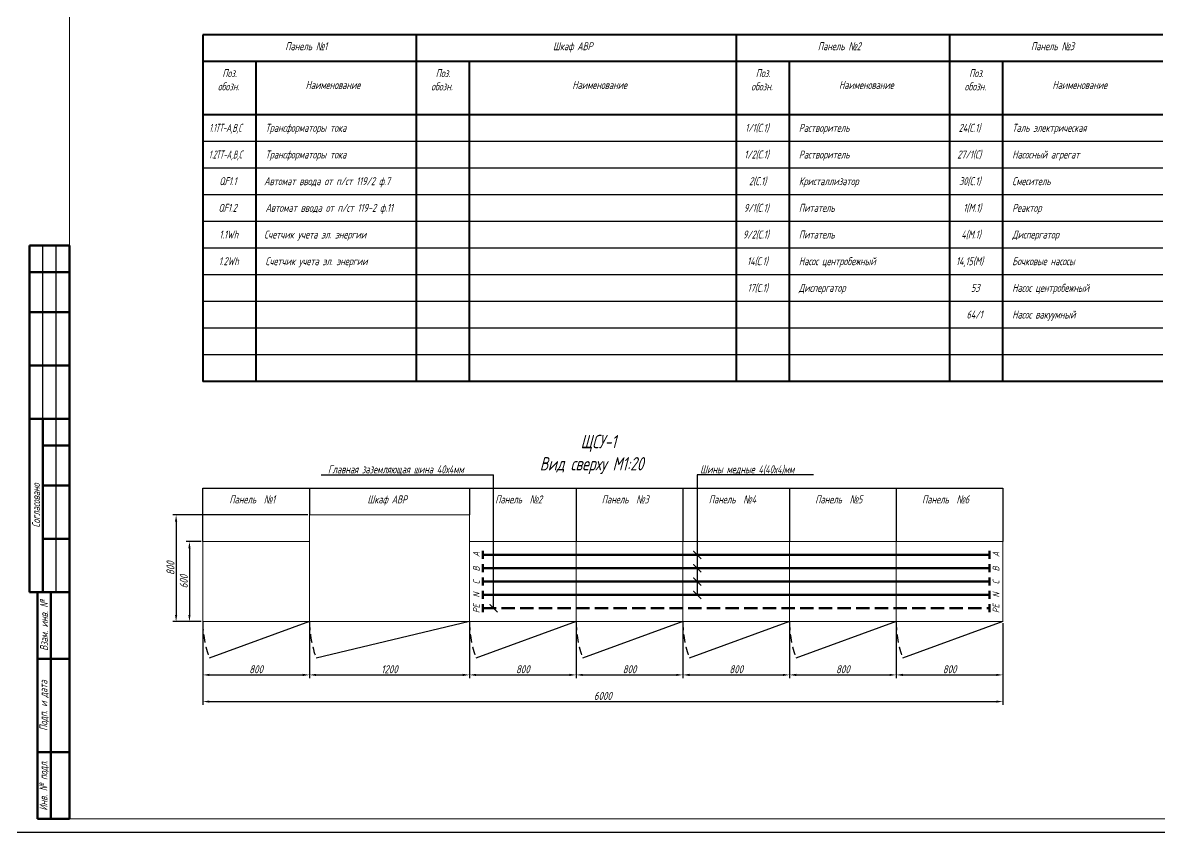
# Model space of a CAD drawing. Header units: millimetres. Extents: x -14296 to 10264, y -13087 to -5602.
# Drawn here: x -8185.2 to -7759.1, y -13086.7 to -12783.2 of the extents above; entities that cross this region are included whole.
import ezdxf

# ---------------------------------------------------------------- set-up
doc = ezdxf.new("R2010")
doc.units = ezdxf.units.MM
doc.linetypes.add('DASHED2', pattern=[9.525, 6.35, -3.175])
doc.linetypes.add('gost5', pattern=[7, 5, -2, 0])
doc.layers.get('Defpoints').update_dxf_attribs({"color": 33})
for name, color, linetype, lineweight in [('КаБель силовой (Вновь)', 1, 'Continuous', 15), ('Линия выноска', 137, 'Continuous', 25), ('Размерная', 4, 'Continuous', 25), ('Рамка толстая', 7, 'Continuous', 15), ('Рамка тонкая', 5, 'Continuous', 25), ('ТаБлица', 253, 'Continuous', 15), ('Текст', 7, 'Continuous', 20), ('Штампы', 252, 'Continuous', 25), ('Щиты пульты (Вновь)', 5, 'Continuous', 15)]:
    doc.layers.add(name, color=color, linetype=linetype, lineweight=lineweight)
doc.styles.add('gost shx', font='gost.shx', dxfattribs={"oblique": 15})
doc.styles.add('Simplex', font='simplex.shx', dxfattribs={"width": 0.7, "oblique": 15})
doc.dimstyles.new('ISO-25', dxfattribs={"dimtxt": 3, "dimasz": 2.5, "dimexe": 1.25, "dimexo": 0.625, "dimtad": 1, "dimtxsty": 'gost shx', "dimcen": 2.5, "dimclrt": 2, "dimadec": 0, "dimazin": 0, "dimtfac": 1, "dimtmove": 0, "dimatfit": 3, "dimfxl": 1, "dimarcsym": 0})

# ---------------------------------------------------------------- blocks, each defined once
blk = doc.blocks.new('A$C551E481E')
at = {"layer": 'Рамка толстая'}
for p, q in [((20, 589), (20, 5)), ((20, 5), (836, 5))]:
    blk.add_line(p, q, dxfattribs=at)
at = {"layer": 'Рамка тонкая'}
blk.add_line((0, 0), (841, 0), dxfattribs=at)
blk = doc.blocks.new('*D1083')
at = {"layer": 'Defpoints', "color": 0, "lineweight": 15, "transparency": 16777216}
for p in [(-8117.72, -12977.74), (-8122.71, -13007.74), (-8117.72, -13007.74)]:
    blk.add_point(p, dxfattribs=at)
at = {"layer": 'Размерная', "color": 0, "lineweight": -2, "transparency": 16777216}
for p, q in [((-8118.34, -12977.74), (-8123.96, -12977.74)), ((-8122.71, -12980.24), (-8122.71, -13005.24)), ((-8118.34, -13007.74), (-8123.96, -13007.74))]:
    blk.add_line(p, q, dxfattribs=at)
at = {"layer": 'Размерная', "color": 0, "lineweight": 15, "transparency": 16777216}
for points in [[(-8123.13, -12980.24), (-8122.29, -12980.24), (-8122.71, -12977.74)], [(-8123.13, -13005.24), (-8122.29, -13005.24), (-8122.71, -13007.74)]]:
    blk.add_solid(points, dxfattribs=at)
at = {"layer": 'Размерная', "color": 2, "lineweight": 18, "transparency": 16777216, "insert": (-8124.83, -12992.74), "char_height": 3, "attachment_point": 5, "rotation": 90, "style": 'gost shx'}
blk.add_mtext('600', dxfattribs=at)
blk = doc.blocks.new('*D1084')
at = {"layer": 'Defpoints', "color": 0, "lineweight": 15, "transparency": 16777216}
for p in [(-8117.72, -13007.74), (-8077.72, -13007.74), (-8077.72, -13027.74)]:
    blk.add_point(p, dxfattribs=at)
at = {"layer": 'Размерная', "color": 0, "lineweight": -2, "transparency": 16777216}
for p, q in [((-8117.72, -13008.37), (-8117.72, -13028.99)), ((-8077.72, -13008.37), (-8077.72, -13028.99)), ((-8115.22, -13027.74), (-8080.22, -13027.74))]:
    blk.add_line(p, q, dxfattribs=at)
at = {"layer": 'Размерная', "color": 0, "lineweight": 15, "transparency": 16777216}
for points in [[(-8115.22, -13027.32), (-8115.22, -13028.16), (-8117.72, -13027.74)], [(-8080.22, -13027.32), (-8080.22, -13028.16), (-8077.72, -13027.74)]]:
    blk.add_solid(points, dxfattribs=at)
at = {"layer": 'Размерная', "color": 2, "lineweight": 18, "transparency": 16777216, "insert": (-8097.72, -13025.62), "char_height": 3, "attachment_point": 5, "style": 'gost shx'}
blk.add_mtext('800', dxfattribs=at)
blk = doc.blocks.new('*D942')
at = {"layer": 'Defpoints', "color": 0, "lineweight": 15, "transparency": 16777216}
for p in [(-8077.72, -13007.74), (-8017.72, -13007.74), (-8017.72, -13027.74)]:
    blk.add_point(p, dxfattribs=at)
at = {"layer": 'Размерная', "color": 0, "lineweight": -2, "transparency": 16777216}
for p, q in [((-8077.72, -13008.37), (-8077.72, -13028.99)), ((-8017.72, -13008.37), (-8017.72, -13028.99)), ((-8075.22, -13027.74), (-8020.22, -13027.74))]:
    blk.add_line(p, q, dxfattribs=at)
at = {"layer": 'Размерная', "color": 0, "lineweight": 15, "transparency": 16777216}
for points in [[(-8075.22, -13027.32), (-8075.22, -13028.16), (-8077.72, -13027.74)], [(-8020.22, -13027.32), (-8020.22, -13028.16), (-8017.72, -13027.74)]]:
    blk.add_solid(points, dxfattribs=at)
at = {"layer": 'Размерная', "color": 2, "lineweight": 18, "transparency": 16777216, "insert": (-8047.72, -13025.62), "char_height": 3, "attachment_point": 5, "style": 'gost shx'}
blk.add_mtext('1200', dxfattribs=at)
blk = doc.blocks.new('*D943')
at = {"layer": 'Defpoints', "color": 0, "lineweight": 15, "transparency": 16777216}
for p in [(-8077.72, -12967.74), (-8127.71, -13007.74), (-8122.72, -13007.74)]:
    blk.add_point(p, dxfattribs=at)
at = {"layer": 'Размерная', "color": 0, "lineweight": -2, "transparency": 16777216}
for p, q in [((-8078.34, -12967.74), (-8128.96, -12967.74)), ((-8127.71, -12970.24), (-8127.71, -13005.24)), ((-8123.34, -13007.74), (-8128.96, -13007.74))]:
    blk.add_line(p, q, dxfattribs=at)
at = {"layer": 'Размерная', "color": 0, "lineweight": 15, "transparency": 16777216}
for points in [[(-8128.13, -12970.24), (-8127.29, -12970.24), (-8127.71, -12967.74)], [(-8128.13, -13005.24), (-8127.29, -13005.24), (-8127.71, -13007.74)]]:
    blk.add_solid(points, dxfattribs=at)
at = {"layer": 'Размерная', "color": 2, "lineweight": 18, "transparency": 16777216, "insert": (-8129.83, -12987.74), "char_height": 3, "attachment_point": 5, "rotation": 90, "style": 'gost shx'}
blk.add_mtext('800', dxfattribs=at)
blk = doc.blocks.new('*D944')
at = {"layer": 'Defpoints', "color": 0, "lineweight": 15, "transparency": 16777216}
for p in [(-8117.72, -13007.74), (-7817.72, -13007.74), (-7817.72, -13037.74)]:
    blk.add_point(p, dxfattribs=at)
at = {"layer": 'Размерная', "color": 0, "lineweight": -2, "transparency": 16777216}
for p, q in [((-8117.72, -13008.37), (-8117.72, -13038.99)), ((-7817.72, -13008.37), (-7817.72, -13038.99)), ((-8115.22, -13037.74), (-7820.22, -13037.74))]:
    blk.add_line(p, q, dxfattribs=at)
at = {"layer": 'Размерная', "color": 0, "lineweight": 15, "transparency": 16777216}
for points in [[(-8115.22, -13037.32), (-8115.22, -13038.16), (-8117.72, -13037.74)], [(-7820.22, -13037.32), (-7820.22, -13038.16), (-7817.72, -13037.74)]]:
    blk.add_solid(points, dxfattribs=at)
at = {"layer": 'Размерная', "color": 2, "lineweight": 18, "transparency": 16777216, "insert": (-7967.72, -13035.62), "char_height": 3, "attachment_point": 5, "style": 'gost shx'}
blk.add_mtext('6000', dxfattribs=at)
blk = doc.blocks.new('*D945')
at = {"layer": 'Defpoints', "color": 0, "lineweight": 15, "transparency": 16777216}
for p in [(-8017.72, -13007.74), (-7977.72, -13007.74), (-7977.72, -13027.74)]:
    blk.add_point(p, dxfattribs=at)
at = {"layer": 'Размерная', "color": 0, "lineweight": -2, "transparency": 16777216}
for p, q in [((-8017.72, -13008.37), (-8017.72, -13028.99)), ((-7977.72, -13008.37), (-7977.72, -13028.99)), ((-8015.22, -13027.74), (-7980.22, -13027.74))]:
    blk.add_line(p, q, dxfattribs=at)
at = {"layer": 'Размерная', "color": 0, "lineweight": 15, "transparency": 16777216}
for points in [[(-8015.22, -13027.32), (-8015.22, -13028.16), (-8017.72, -13027.74)], [(-7980.22, -13027.32), (-7980.22, -13028.16), (-7977.72, -13027.74)]]:
    blk.add_solid(points, dxfattribs=at)
at = {"layer": 'Размерная', "color": 2, "lineweight": 18, "transparency": 16777216, "insert": (-7997.72, -13025.62), "char_height": 3, "attachment_point": 5, "style": 'gost shx'}
blk.add_mtext('800', dxfattribs=at)
blk = doc.blocks.new('*D946')
at = {"layer": 'Defpoints', "color": 0, "lineweight": 15, "transparency": 16777216}
for p in [(-7977.72, -13007.74), (-7937.72, -13007.74), (-7937.72, -13027.74)]:
    blk.add_point(p, dxfattribs=at)
at = {"layer": 'Размерная', "color": 0, "lineweight": -2, "transparency": 16777216}
for p, q in [((-7977.72, -13008.37), (-7977.72, -13028.99)), ((-7937.72, -13008.37), (-7937.72, -13028.99)), ((-7975.22, -13027.74), (-7940.22, -13027.74))]:
    blk.add_line(p, q, dxfattribs=at)
at = {"layer": 'Размерная', "color": 0, "lineweight": 15, "transparency": 16777216}
for points in [[(-7975.22, -13027.32), (-7975.22, -13028.16), (-7977.72, -13027.74)], [(-7940.22, -13027.32), (-7940.22, -13028.16), (-7937.72, -13027.74)]]:
    blk.add_solid(points, dxfattribs=at)
at = {"layer": 'Размерная', "color": 2, "lineweight": 18, "transparency": 16777216, "insert": (-7957.72, -13025.62), "char_height": 3, "attachment_point": 5, "style": 'gost shx'}
blk.add_mtext('800', dxfattribs=at)
blk = doc.blocks.new('*D947')
at = {"layer": 'Defpoints', "color": 0, "lineweight": 15, "transparency": 16777216}
for p in [(-7937.72, -13007.74), (-7897.72, -13007.74), (-7897.72, -13027.74)]:
    blk.add_point(p, dxfattribs=at)
at = {"layer": 'Размерная', "color": 0, "lineweight": -2, "transparency": 16777216}
for p, q in [((-7937.72, -13008.37), (-7937.72, -13028.99)), ((-7897.72, -13008.37), (-7897.72, -13028.99)), ((-7935.22, -13027.74), (-7900.22, -13027.74))]:
    blk.add_line(p, q, dxfattribs=at)
at = {"layer": 'Размерная', "color": 0, "lineweight": 15, "transparency": 16777216}
for points in [[(-7935.22, -13027.32), (-7935.22, -13028.16), (-7937.72, -13027.74)], [(-7900.22, -13027.32), (-7900.22, -13028.16), (-7897.72, -13027.74)]]:
    blk.add_solid(points, dxfattribs=at)
at = {"layer": 'Размерная', "color": 2, "lineweight": 18, "transparency": 16777216, "insert": (-7917.72, -13025.62), "char_height": 3, "attachment_point": 5, "style": 'gost shx'}
blk.add_mtext('800', dxfattribs=at)
blk = doc.blocks.new('*D948')
at = {"layer": 'Defpoints', "color": 0, "lineweight": 15, "transparency": 16777216}
for p in [(-7897.72, -13007.74), (-7857.72, -13007.74), (-7857.72, -13027.74)]:
    blk.add_point(p, dxfattribs=at)
at = {"layer": 'Размерная', "color": 0, "lineweight": -2, "transparency": 16777216}
for p, q in [((-7897.72, -13008.37), (-7897.72, -13028.99)), ((-7857.72, -13008.37), (-7857.72, -13028.99)), ((-7895.22, -13027.74), (-7860.22, -13027.74))]:
    blk.add_line(p, q, dxfattribs=at)
at = {"layer": 'Размерная', "color": 0, "lineweight": 15, "transparency": 16777216}
for points in [[(-7895.22, -13027.32), (-7895.22, -13028.16), (-7897.72, -13027.74)], [(-7860.22, -13027.32), (-7860.22, -13028.16), (-7857.72, -13027.74)]]:
    blk.add_solid(points, dxfattribs=at)
at = {"layer": 'Размерная', "color": 2, "lineweight": 18, "transparency": 16777216, "insert": (-7877.72, -13025.62), "char_height": 3, "attachment_point": 5, "style": 'gost shx'}
blk.add_mtext('800', dxfattribs=at)
blk = doc.blocks.new('*D949')
at = {"layer": 'Defpoints', "color": 0, "lineweight": 15, "transparency": 16777216}
for p in [(-7857.72, -13007.74), (-7817.72, -13007.74), (-7817.72, -13027.74)]:
    blk.add_point(p, dxfattribs=at)
at = {"layer": 'Размерная', "color": 0, "lineweight": -2, "transparency": 16777216}
for p, q in [((-7857.72, -13008.37), (-7857.72, -13028.99)), ((-7817.72, -13008.37), (-7817.72, -13028.99)), ((-7855.22, -13027.74), (-7820.22, -13027.74))]:
    blk.add_line(p, q, dxfattribs=at)
at = {"layer": 'Размерная', "color": 0, "lineweight": 15, "transparency": 16777216}
for points in [[(-7855.22, -13027.32), (-7855.22, -13028.16), (-7857.72, -13027.74)], [(-7820.22, -13027.32), (-7820.22, -13028.16), (-7817.72, -13027.74)]]:
    blk.add_solid(points, dxfattribs=at)
at = {"layer": 'Размерная', "color": 2, "lineweight": 18, "transparency": 16777216, "insert": (-7837.72, -13025.62), "char_height": 3, "attachment_point": 5, "style": 'gost shx'}
blk.add_mtext('800', dxfattribs=at)
blk = doc.blocks.new('_ArchTick')
at = {"color": 0, "const_width": 0.15}
blk.add_lwpolyline([(-0.5, -0.5), (0.5, 0.5)], dxfattribs=at)
blk = doc.blocks.new('*T1010')
at = {"layer": 'Штампы', "color": 0, "linetype": 'ByBlock', "lineweight": 60, "transparency": 16777216}
for p, q in [((0, 0), (0, 130)), ((0, 130), (15, 130)), ((15, 0), (15, 130)), ((0, 120), (15, 120)), ((0, 105), (15, 105)), ((0, 85), (15, 85)), ((0, 65), (15, 65)), ((5, 0), (5, 65)), ((5, 55), (15, 55)), ((5, 40), (15, 40)), ((5, 20), (15, 20)), ((0, 0), (15, 0))]:
    blk.add_line(p, q, dxfattribs=at)
at = {"layer": 'Штампы', "color": 5, "linetype": 'ByBlock', "lineweight": 25, "transparency": 16777216}
for p, q in [((5, 65), (5, 130)), ((10, 0), (10, 130))]:
    blk.add_line(p, q, dxfattribs=at)
at = {"layer": 'Штампы', "color": 2, "transparency": 16777216, "insert": (2.5, 32.5), "char_height": 3, "width": 61, "attachment_point": 5, "rotation": 90, "style": 'Simplex'}
blk.add_mtext('Согласовано', dxfattribs=at)
blk = doc.blocks.new('*T1011')
at = {"layer": 'Штампы', "color": 0, "linetype": 'ByBlock', "lineweight": 60, "transparency": 16777216}
for p, q in [((0, 0), (0, 85)), ((0, 85), (12, 85)), ((5, 0), (5, 85)), ((12, 0), (12, 85)), ((0, 60), (12, 60)), ((0, 25), (12, 25)), ((0, 0), (12, 0))]:
    blk.add_line(p, q, dxfattribs=at)
at = {"layer": 'Штампы', "color": 2, "transparency": 16777216, "char_height": 3, "attachment_point": 5, "rotation": 90, "style": 'Simplex'}
for s, insert, width in [('Взам. инв. {\\Fgost|c204;№}', (2.5, 72.5), 25), ('Подп. и дата', (2.5, 42.5), 35), ('Инв. {\\Fgost|c204;№} подл.', (2.5, 12.5), 25)]:
    blk.add_mtext(s, dxfattribs=dict(at, insert=insert, width=width))

msp = doc.modelspace()

# ---------------------------------------------------------------- linework, layer by layer
at = {"layer": 'КаБель силовой (Вновь)', "lineweight": 70}
for p, q in [((-8012.71622, -12981.24064), (-8012.71622, -12984.24064)), ((-8012.71622, -12982.74064), (-7822.71622, -12982.74064)), ((-7822.71622, -12981.24064), (-7822.71622, -12984.24064)), ((-8012.71622, -12986.24064), (-8012.71622, -12989.24064)), ((-8012.71622, -12987.74064), (-7822.71622, -12987.74064)), ((-7822.71622, -12986.24064), (-7822.71622, -12989.24064)), ((-8012.71622, -12991.24064), (-8012.71622, -12994.24064)), ((-7822.71622, -12991.24064), (-7822.71622, -12994.24064)), ((-8012.71622, -12992.74064), (-7822.71622, -12992.74064)), ((-8012.71622, -12996.24064), (-8012.71622, -12999.24064)), ((-7822.71622, -12996.24064), (-7822.71622, -12999.24064)), ((-8012.71622, -12997.74064), (-7822.71622, -12997.74064)), ((-8012.71622, -13001.24064), (-8012.71622, -13004.24064)), ((-7822.71622, -13001.24064), (-7822.71622, -13004.24064))]:
    msp.add_line(p, q, dxfattribs=at)
at = {"layer": 'КаБель силовой (Вновь)', "linetype": 'gost5', "lineweight": 70}
msp.add_line((-8012.71622, -13002.74064), (-7822.71622, -13002.74064), dxfattribs=at)
at = {"layer": 'Линия выноска'}
for p, q in [((-8073.32234, -12952.74064), (-8008.71179, -12952.74064)), ((-8008.71179, -13002.74064), (-8008.71179, -12952.74064)), ((-7888.69704, -12952.74064), (-7932.34382, -12952.74064)), ((-7932.34382, -12952.74064), (-7932.34382, -12997.74064))]:
    msp.add_line(p, q, dxfattribs=at)
at = {"layer": 'Рамка тонкая'}
for p, q in [((-8037.71622, -12827.74064), (-8117.71622, -12827.74064)), ((-7917.7166, -12827.74064), (-8038.1287, -12827.74064)), ((-7837.7166, -12827.74064), (-7917.7166, -12827.74064)), ((-7757.71684, -12827.74064), (-7837.71684, -12827.74064)), ((-8037.71622, -12837.74064), (-8117.71622, -12837.74064)), ((-7917.71684, -12837.74064), (-8038.12894, -12837.74064)), ((-7837.7166, -12837.74064), (-7917.7166, -12837.74064)), ((-7757.71684, -12837.74064), (-7837.71684, -12837.74064)), ((-8037.71622, -12847.74064), (-8117.71622, -12847.74064)), ((-7917.71684, -12847.74064), (-8038.12894, -12847.74064)), ((-7837.7166, -12847.74064), (-7917.7166, -12847.74064)), ((-7757.71684, -12847.74064), (-7837.71684, -12847.74064)), ((-8037.71622, -12857.74064), (-8117.71622, -12857.74064)), ((-7917.7166, -12857.74064), (-8038.1287, -12857.74064)), ((-7837.7166, -12857.74064), (-7917.7166, -12857.74064)), ((-7757.71684, -12857.74064), (-7837.71684, -12857.74064)), ((-8037.71622, -12867.74064), (-8117.71622, -12867.74064)), ((-7917.7166, -12867.74064), (-8038.1287, -12867.74064)), ((-7837.7166, -12867.74064), (-7917.7166, -12867.74064)), ((-7757.71684, -12867.74064), (-7837.71684, -12867.74064)), ((-8037.71622, -12877.74064), (-8117.71622, -12877.74064)), ((-7917.7166, -12877.74064), (-8038.1287, -12877.74064)), ((-7837.7166, -12877.74064), (-7917.7166, -12877.74064)), ((-7757.71684, -12877.74064), (-7837.71684, -12877.74064)), ((-8037.71622, -12887.74064), (-8117.71622, -12887.74064)), ((-7917.71684, -12887.74064), (-8038.12894, -12887.74064)), ((-7837.7166, -12887.74064), (-7917.7166, -12887.74064)), ((-7757.71684, -12887.74064), (-7837.71684, -12887.74064)), ((-8037.71622, -12897.74064), (-8117.71622, -12897.74064)), ((-7917.7166, -12897.74064), (-8038.1287, -12897.74064)), ((-7837.7166, -12897.74064), (-7917.7166, -12897.74064)), ((-7757.71684, -12897.74064), (-7837.71684, -12897.74064)), ((-8037.71622, -12907.74064), (-8117.71622, -12907.74064)), ((-7917.7166, -12907.74064), (-8038.1287, -12907.74064)), ((-7837.7166, -12907.74064), (-7917.7166, -12907.74064)), ((-7757.71684, -12907.74064), (-7837.71684, -12907.74064)), ((-8117.71622, -12977.74064), (-8117.71622, -12957.74064)), ((-8117.71622, -12957.74064), (-8077.71622, -12957.74064)), ((-8077.71622, -12957.74064), (-8077.71622, -12967.74064)), ((-8077.71622, -12957.74064), (-8017.71622, -12957.74064)), ((-8017.71622, -12957.74064), (-8017.71622, -12967.74064)), ((-8017.71622, -12957.74064), (-7977.71622, -12957.74064)), ((-7977.71622, -12957.74064), (-7977.71622, -12977.74064)), ((-7977.71622, -12957.74064), (-7937.71622, -12957.74064)), ((-7937.71622, -12957.74064), (-7937.71622, -12977.74064)), ((-7937.71622, -12957.74064), (-7897.71622, -12957.74064)), ((-7897.71622, -12957.74064), (-7897.71622, -12977.74064)), ((-7897.71622, -12957.74064), (-7857.71622, -12957.74064)), ((-7857.71622, -12957.74064), (-7857.71622, -12977.74064)), ((-7857.71622, -12957.74064), (-7817.71622, -12957.74064)), ((-7817.71622, -12957.74064), (-7817.71622, -12977.74064)), ((-8077.71622, -13007.74064), (-8115.30392, -13021.42145)), ((-8017.71622, -13007.74064), (-8075.21622, -13021.42145)), ((-7977.71622, -13007.74064), (-8015.30392, -13021.42145)), ((-7937.71622, -13007.74064), (-7975.30392, -13021.42145)), ((-7897.71622, -13007.74064), (-7935.30392, -13021.42145)), ((-7857.71622, -13007.74064), (-7895.30392, -13021.42145)), ((-7817.71622, -13007.74064), (-7855.30392, -13021.42145))]:
    msp.add_line(p, q, dxfattribs=at)
at = {"layer": 'Рамка тонкая', "linetype": 'DASHED2', "ltscale": 0.5}
for centre, radius, start, end in [((-8077.71622, -13007.74064), 40, 180, 200), ((-8034.61586, -13006.9334), 43.10792, 181.0729841, 199.6386978), ((-7977.71622, -13007.74064), 40, 180, 200), ((-7937.71622, -13007.74064), 40, 180, 200), ((-7897.71622, -13007.74064), 40, 180, 200), ((-7857.71622, -13007.74064), 40, 180, 200), ((-7817.71622, -13007.74064), 40, 180, 200)]:
    msp.add_arc(centre, radius, start, end, dxfattribs=at)
at = {"layer": 'ТаБлица', "lineweight": 40}
for p, q in [((-8037.71622, -12787.74064), (-8117.71622, -12787.74064)), ((-8117.71622, -12787.74064), (-8117.71622, -12917.74064)), ((-7917.7166, -12787.74064), (-8038.1287, -12787.74064)), ((-8037.71645, -12787.74064), (-8037.71645, -12917.74064)), ((-8037.71622, -12787.74064), (-8037.71622, -12917.74064)), ((-7837.7166, -12787.74064), (-7917.7166, -12787.74064)), ((-7917.7166, -12787.74064), (-7917.7166, -12917.74064)), ((-7757.71684, -12787.74064), (-7837.71684, -12787.74064)), ((-7837.71684, -12787.74064), (-7837.71684, -12917.74064)), ((-7837.7166, -12787.74064), (-7837.7166, -12917.74064)), ((-7837.7166, -12787.74064), (-7837.7166, -12917.74064)), ((-8037.71622, -12797.74064), (-8117.71622, -12797.74064)), ((-8097.71622, -12917.74064), (-8097.71622, -12797.74064)), ((-7917.7166, -12797.74064), (-8038.1287, -12797.74064)), ((-8017.71622, -12917.74064), (-8017.71622, -12797.74064)), ((-7837.7166, -12797.74064), (-7917.7166, -12797.74064)), ((-7897.7166, -12917.74064), (-7897.7166, -12797.74064)), ((-7757.71684, -12797.74064), (-7837.71684, -12797.74064)), ((-7817.71684, -12917.74064), (-7817.71684, -12797.74064)), ((-8037.71622, -12817.74064), (-8117.71622, -12817.74064)), ((-7917.7166, -12817.74064), (-8038.1287, -12817.74064)), ((-7837.7166, -12817.74064), (-7917.7166, -12817.74064)), ((-7757.71684, -12817.74064), (-7837.71684, -12817.74064)), ((-8037.71622, -12917.74064), (-8117.71622, -12917.74064)), ((-7917.7166, -12917.74064), (-8038.1287, -12917.74064)), ((-7837.7166, -12917.74064), (-7917.7166, -12917.74064)), ((-7757.71684, -12917.74064), (-7837.71684, -12917.74064))]:
    msp.add_line(p, q, dxfattribs=at)
at = {"layer": 'Штампы', "lineweight": 60}
msp.add_line((-8167.71622, -13026.74064), (-8167.71622, -13081.74064), dxfattribs=at)
at = {"layer": 'Щиты пульты (Вновь)'}
for p, q in [((-8077.71622, -12967.74064), (-8077.71622, -13007.74064)), ((-8077.71622, -12967.74064), (-8017.71622, -12967.74064)), ((-8017.71622, -12967.74064), (-8017.71622, -13007.74064)), ((-8117.71622, -12977.74064), (-8077.71622, -12977.74064)), ((-8117.71622, -12977.74064), (-8117.71622, -13007.74064)), ((-8017.71622, -12977.74064), (-7977.71622, -12977.74064)), ((-7977.71622, -12977.74064), (-7977.71622, -13007.74064)), ((-7977.71622, -12977.74064), (-7937.71622, -12977.74064)), ((-7937.71622, -12977.74064), (-7937.71622, -13007.74064)), ((-7937.71622, -12977.74064), (-7897.71622, -12977.74064)), ((-7897.71622, -12977.74064), (-7897.71622, -13007.74064)), ((-7897.71622, -12977.74064), (-7857.71622, -12977.74064)), ((-7857.71622, -12977.74064), (-7857.71622, -13007.74064)), ((-7857.71622, -12977.74064), (-7817.71622, -12977.74064)), ((-7817.71622, -12977.74064), (-7817.71622, -13007.74064)), ((-8077.71622, -13007.74064), (-8117.71622, -13007.74064)), ((-8017.71622, -13007.74064), (-8077.71622, -13007.74064)), ((-7977.71622, -13007.74064), (-8017.71622, -13007.74064)), ((-7937.71622, -13007.74064), (-7977.71622, -13007.74064)), ((-7897.71622, -13007.74064), (-7937.71622, -13007.74064)), ((-7857.71622, -13007.74064), (-7897.71622, -13007.74064)), ((-7817.71622, -13007.74064), (-7857.71622, -13007.74064))]:
    msp.add_line(p, q, dxfattribs=at)

# ---------------------------------------------------------------- block references
for name, p in [('A$C551E481E', (-8187.71622, -13086.74065)), ('*T1010', (-8182.71622, -12996.74064)), ('*T1011', (-8179.71622, -13081.74064))]:
    msp.add_blockref(name, p)
at = {"layer": 'Линия выноска', "xscale": 2.99999999999979, "yscale": 2.99999999999979, "zscale": 2.99999999999979, "rotation": 269.9990485792585}
for p in [(-7932.34382, -12982.74064), (-7932.34382, -12987.74064), (-7932.34382, -12992.74064), (-7932.34382, -12997.74064), (-8008.71179, -13002.74064)]:
    msp.add_blockref('_ArchTick', p, dxfattribs=at)

# ---------------------------------------------------------------- texts
at = {"layer": 'Текст', "lineweight": 20, "style": 'Simplex', "oblique": 15, "width": 0.7}
for s, p in [('Главная заземляющая шина 40х4мм', (-8070.78012, -12952.16119)), ('Шины медные 4(40х4)мм', (-7931.22436, -12952.16119))]:
    msp.add_text(s, height=3, dxfattribs=at).set_placement(p)
at = {"layer": 'Текст', "style": 'Simplex', "oblique": 15, "width": 0.7}
for s, p in [('А', (-8013.88856, -12983.56207)), ('А', (-7819.04388, -12983.56207)), ('В', (-8013.88856, -12988.95012)), ('В', (-7819.04388, -12988.95012)), ('С', (-8013.88856, -12993.73736)), ('С', (-7819.04388, -12993.73736)), ('N', (-8013.88856, -12998.73736)), ('N', (-7819.04388, -12998.73736)), ('PE', (-8013.88856, -13004.56993)), ('PE', (-7819.04388, -13004.56993))]:
    msp.add_text(s, height=2.5, rotation=90, dxfattribs=at).set_placement(p)
at = {"layer": 'Текст', "lineweight": 20, "char_height": 3, "attachment_point": 1, "style": 'Simplex'}
for s, width, insert in [('\\pi30.923;Панель {\\fArial|b0|i0|c204|p34;№}1', 80, (-8117.71622, -12790.5178)), ('\\pi51.725;Шкаф АВР', 119.9999985, (-8038.1287, -12790.5178)), ('\\pi30.599;Панель {\\fArial|b0|i0|c204|p34;№}2', 80, (-7917.7166, -12790.5178)), ('\\pi30.523;Панель {\\fArial|b0|i0|c204|p34;№}3', 80, (-7837.71684, -12790.5178)), ('\\pi7.3309;Поз.\\P\\pi5.6383;обозн.', 20, (-8117.71622, -12800.60266)), ('\\pi7.3309;Поз. \\P\\pi5.6383;обозн.', 20, (-8037.71622, -12800.60266)), ('\\pi7.3309;Поз.\\P\\pi5.6383;обозн.', 20, (-7917.7166, -12800.60266)), ('\\pi7.3309;Поз.\\P\\pi5.6383;обозн.', 20, (-7837.7166, -12800.60266)), ('\\pi18.559;Наименование', 60, (-8097.71622, -12805.0492)), ('\\pi38.558;Наименование', 99.9996155, (-8017.71622, -12805.0492)), ('\\pi18.559;Наименование', 60, (-7897.7166, -12805.0492)), ('\\pi18.559;Наименование', 60, (-7817.7166, -12805.0492)), ('\\pi2.4314;{\\W0.5;1.1ТТ-А,В,С}', 20, (-8117.71622, -12821.12209)), ('\\pi3.5;Трансформаторы тока', 60, (-8097.71622, -12821.12209)), ('\\pi3.385;1/1(С.1)', 20, (-7917.7166, -12821.12209)), ('\\pi3.5;{\\Q15;Растворитель}', 60, (-7897.7166, -12821.12209)), ('\\pi3.4068;24(С.1)', 20, (-7837.7166, -12821.12209)), ('\\pi3.5;{\\Q15;Таль электрическая}', 60, (-7817.7166, -12821.12209)), ('\\pi2.2647;{\\W0.5;1.2ТТ-А,В,С}', 20, (-8117.71622, -12831.12209)), ('\\pi3.5;Трансформаторы тока', 60, (-8097.71622, -12831.12209)), ('\\pi3.035;1/2(С.1)', 20, (-7917.7166, -12831.12209)), ('\\pi3.5;{\\Q15;Растворитель}', 60, (-7897.7166, -12831.12209)), ('\\pi2.8818;27/1(С)', 20, (-7837.7166, -12831.12209)), ('\\pi3.5;{\\Q15;Насосный агрегат}', 60, (-7817.7166, -12831.12209)), ('\\pi6.19377;QF1.1', 20, (-8117.71622, -12841.12209)), ('\\pi3;{\\W0.6;Автомат ввода от п/ст 119/2 ф.7}', 60, (-8097.71622, -12841.12209)), ('\\pi4.8069;2(С.1)', 20, (-7917.7166, -12841.12209)), ('\\pi3.5;{\\Q15;Кристаллизатор}', 60, (-7897.7166, -12841.12209)), ('\\pi3.5818;30(С.1)', 20, (-7837.7166, -12841.12209)), ('\\pi3.5;{\\Q15;Смеситель}', 60, (-7817.7166, -12841.12209)), ('\\pi5.87033;QF1.2', 20, (-8117.71622, -12851.12209)), ('\\pi3.5001;{\\W0.6;Автомат ввода от п/ст 119-2 ф.11}', 60, (-8097.71622, -12851.12209)), ('\\pi2.8754;9/1(С.1)', 20, (-7917.7166, -12851.12209)), ('\\pi3.5;{\\Q15;Питатель}', 60, (-7897.7166, -12851.12209)), ('\\pi5.135;1(М.1)', 20, (-7837.7166, -12851.12209)), ('\\pi3.5001;Реактор', 60, (-7817.7166, -12851.12209)), ('\\pi6.20119;1.1Wh', 20, (-8117.71622, -12861.12209)), ('\\pi3;Счетчик учета эл. энергии ', 60, (-8097.71622, -12861.12209)), ('\\pi2.5254;9/2(С.1)', 20, (-7917.7166, -12861.12209)), ('\\pi3.5;{\\Q15;Питатель}', 60, (-7897.7166, -12861.12209)), ('\\pi4.3755;4(М.1)', 20, (-7837.7166, -12861.12209)), ('\\pi3.5;{\\Q15;Диспергатор}', 60, (-7817.7166, -12861.12209)), ('\\pi6.00119;1.2Wh', 20, (-8117.71622, -12871.12209)), ('\\pi3.5001;Счетчик учета эл. энергии ', 60, (-8097.71622, -12871.12209)), ('\\pi4.085;14(С.1)', 20, (-7917.7166, -12871.12209)), ('\\pi3.5001;Насос центробежный', 60, (-7897.7166, -12871.12209)), ('\\pi2.4225;14,15(М)', 20, (-7837.7166, -12871.12209)), ('\\pi3.5;{\\Q15;Бочковые насосы}', 60, (-7817.7166, -12871.12209)), ('\\pi4.26;17(С.1)', 20, (-7917.7166, -12881.12209)), ('\\pi3.5001;Диспергатор', 60, (-7897.7166, -12881.12209)), ('\\pi8.02463;53', 20, (-7837.7166, -12881.12209)), ('\\pi3.5;{\\Q15;Насос центробежный}', 60, (-7817.7166, -12881.12209)), ('\\pi6.35549;64/1', 20, (-7837.7166, -12891.12209)), ('\\pi3.5;{\\Q15;Насос вакуумный}', 60, (-7817.7166, -12891.12209))]:
    msp.add_mtext_dynamic_manual_height_columns(s, width=width, gutter_width=12.5, heights=[0], dxfattribs=dict(at, insert=insert))
at = {"layer": 'Текст', "lineweight": 35, "insert": (-8117.71622, -12937.74064), "char_height": 5, "attachment_point": 1, "style": 'Simplex'}
msp.add_mtext_dynamic_manual_height_columns('\\pi141.66;ЩСУ-1\\P\\pi124.04; Вид сверху М1:20', width=300, gutter_width=12.5, heights=[0], dxfattribs=at)
at = {"layer": 'Текст', "char_height": 3, "attachment_point": 1, "style": 'Simplex'}
for s, width, insert in [('\\pi9.9726;Панель  {\\fArial|b0|i0|c204|p34;№}1', 40, (-8117.71622, -12960.43104)), ('\\pi21.725;Шкаф АВР', 60, (-8077.71622, -12960.43104)), ('\\pi9.6491;Панель  {\\fArial|b0|i0|c204|p34;№}2', 40, (-8017.71622, -12960.43104)), ('\\pi9.5726;Панель  {\\fArial|b0|i0|c204|p34;№}3', 40, (-7977.71622, -12960.43104)), ('\\pi9.7226;Панель  {\\fArial|b0|i0|c204|p34;№}4', 40, (-7937.71622, -12960.43104)), ('\\pi9.6226;Панель  {\\fArial|b0|i0|c204|p34;№}5', 40, (-7897.71622, -12960.43104)), ('\\pi9.68;Панель  {\\fArial|b0|i0|c204|p34;№}6', 40, (-7857.71622, -12960.43104))]:
    msp.add_mtext_dynamic_manual_height_columns(s, width=width, gutter_width=12.5, heights=[0], dxfattribs=dict(at, insert=insert))

# ---------------------------------------------------------------- dimensions: what is measured, and where the dimension line sits
at = {"layer": 'Размерная', "lineweight": 18}
for base, p1, p2, picture, middle in [((-8127.70834, -13007.74064), (-8077.71622, -12967.74064), (-8122.71622, -13007.74064), '*D943', (-8129.83334, -12987.74064)), ((-8122.70834, -13007.74064), (-8117.71622, -12977.74064), (-8117.71622, -13007.74064), '*D1083', (-8124.83334, -12992.74064))]:
    dim = msp.add_linear_dim(base=base, p1=p1, p2=p2, angle=90, dimstyle='ISO-25', override={"dimlfac": 20}, dxfattribs=at)
    dim.commit()
    dim.dimension.update_dxf_attribs({"geometry": picture, "text_midpoint": middle})
for base, p1, p2, picture, middle in [((-8077.71622, -13027.74061), (-8117.71622, -13007.74064), (-8077.71622, -13007.74064), '*D1084', (-8097.71622, -13025.61561)), ((-7817.71622, -13037.74061), (-8117.71622, -13007.74064), (-7817.71622, -13007.74064), '*D944', (-7967.71622, -13035.61561)), ((-8017.71622, -13027.74061), (-8077.71622, -13007.74064), (-8017.71622, -13007.74064), '*D942', (-8047.71622, -13025.61561)), ((-7977.71622, -13027.74061), (-8017.71622, -13007.74064), (-7977.71622, -13007.74064), '*D945', (-7997.71622, -13025.61561)), ((-7937.71622, -13027.74061), (-7977.71622, -13007.74064), (-7937.71622, -13007.74064), '*D946', (-7957.71622, -13025.61561)), ((-7897.71622, -13027.74061), (-7937.71622, -13007.74064), (-7897.71622, -13007.74064), '*D947', (-7917.71622, -13025.61561)), ((-7857.71622, -13027.74061), (-7897.71622, -13007.74064), (-7857.71622, -13007.74064), '*D948', (-7877.71622, -13025.61561)), ((-7817.71622, -13027.74061), (-7857.71622, -13007.74064), (-7817.71622, -13007.74064), '*D949', (-7837.71622, -13025.61561))]:
    dim = msp.add_linear_dim(base=base, p1=p1, p2=p2, dimstyle='ISO-25', override={"dimlfac": 20}, dxfattribs=at)
    dim.commit()
    dim.dimension.update_dxf_attribs({"geometry": picture, "text_midpoint": middle})

doc.saveas('drawing.dxf')
